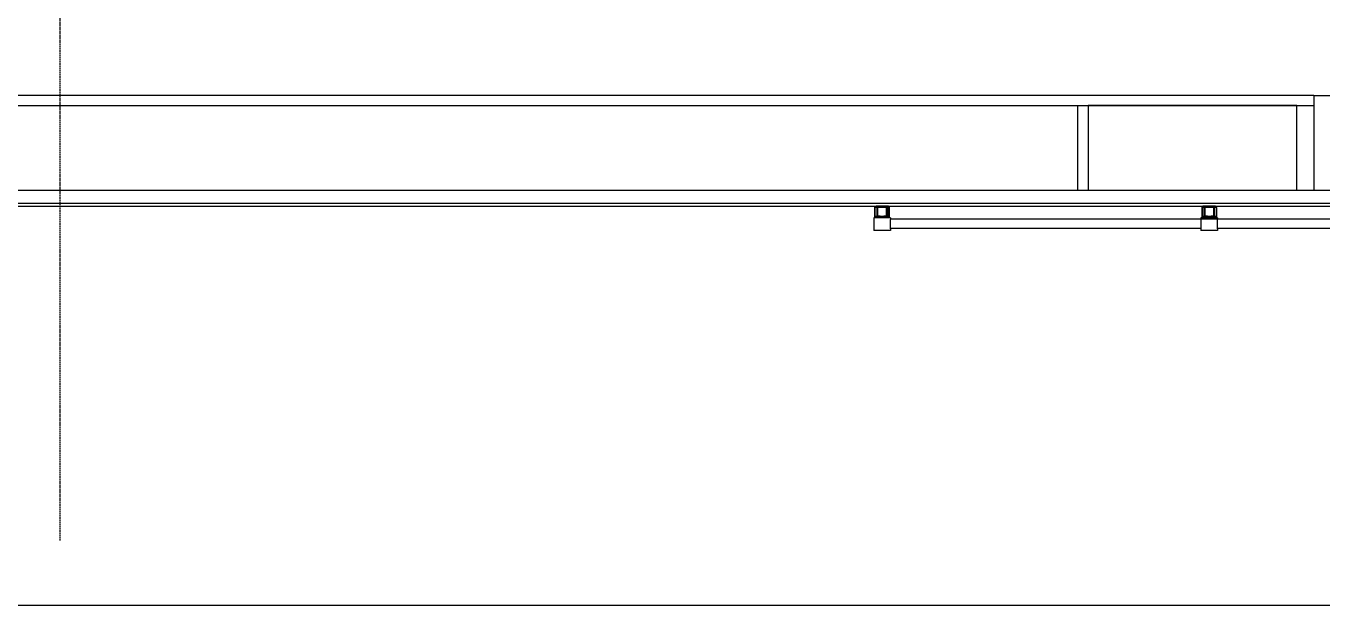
# Model space of a CAD drawing. Extents: x -1899985 to 1774885, y 556286 to 2175695.
# Drawn here: x -1080256 to -1076059, y 578887 to 580763 of the extents above; entities that cross this region are included whole.
import ezdxf

# ---------------------------------------------------------------- set-up
doc = ezdxf.new("R2010")
doc.units = 0
doc.header["$LTSCALE"] = 10
doc.header["$MEASUREMENT"] = 0
for name, pattern in [('20剖面图$0$__DASH', [0.35, 0.25, -0.1]), ('20剖面图$0$DASH', [0.35, 0.25, -0.1]), ('20剖面图$0$DOTE', [2.42, 2, -0.2, 0.02, -0.2])]:
    doc.linetypes.add(name, pattern=pattern)
for name, color, linetype in [('20剖面图$0$A-AXIS-DOTE', 14, '20剖面图$0$DOTE'), ('20剖面图$0$A-LIN-V', 9, 'Continuous'), ('20剖面图$0$S-SB', 21, 'Continuous'), ('A-LIN-V', 9, 'Continuous')]:
    doc.layers.add(name, color=color, linetype=linetype)

# ---------------------------------------------------------------- blocks, each defined once
blk = doc.blocks.new('20剖面图$0$11')
at = {"layer": '20剖面图$0$A-LIN-V'}
h = blk.add_hatch(color=1, dxfattribs=at)
h.dxf.hatch_style = 1
h.paths.add_polyline_path([(1602592.2, -76166.7), (1602595, -76164), (1602595, -76166.7)])
h.paths.add_polyline_path([(1602638.4, -76166.7), (1602638.4, -76164), (1602641.2, -76166.7)])
h = blk.add_hatch(color=1, dxfattribs=at)
h.dxf.hatch_style = 1
h.paths.add_polyline_path([(1602629.8, -76162.3, 0.414214), (1602633.1, -76159.1), (1602633.1, -76135.2, 0.414214), (1602629.8, -76131.9), (1602636.3, -76131.9, -0.414214), (1602638.8, -76134.3), (1602638.8, -76164.3), (1602638.4, -76164), (1602638.4, -76162.3)])
h = blk.add_hatch(color=1, dxfattribs=at)
h.dxf.hatch_style = 1
h.paths.add_polyline_path([(1603651.4, -76166.7), (1603654.2, -76164), (1603654.2, -76166.7)])
h.paths.add_polyline_path([(1603697.6, -76166.7), (1603697.6, -76164), (1603700.4, -76166.7)])
at = {"color": 1, "linetype": '20剖面图$0$DASH'}
blk.add_lwpolyline([(1594308.9, -77420.6), (1605666.4, -77420.6)], dxfattribs=at)
at = {"layer": '20剖面图$0$A-LIN-V', "color": 1}
for p, q in [((1604014.2, -75770.7), (1595896.1, -75770.7)), ((1604014.2, -75770.7), (1604014.2, -76077.3)), ((1604014.2, -75770.7), (1604068.6, -75770.7)), ((1598289.9, -75803.4), (1604014.2, -75803.4)), ((1603250.9, -76077.3), (1603250.9, -75803.4)), ((1603283.5, -75803.4), (1603283.5, -76077.3)), ((1603959.9, -75803.4), (1603283.5, -75803.4)), ((1603959.9, -76077.3), (1603959.9, -75803.4)), ((1592562.4, -76077.3), (1605899.7, -76077.3)), ((1594075.6, -76129.5), (1605899.7, -76129.5)), ((1605899.7, -76120.8), (1598840.1, -76120.8)), ((1602636.3, -76129.5), (1602597.2, -76129.5)), ((1603695.5, -76129.5), (1603656.4, -76129.5)), ((1602592.2, -76166.7), (1602589.5, -76166.7)), ((1602589.5, -76166.7), (1602589.5, -76172.1)), ((1602589.5, -76172.1), (1602589.5, -76202.6)), ((1602592.2, -76166.7), (1602595, -76164)), ((1602595, -76166.7), (1602592.2, -76166.7)), ((1602592.3, -76134.3), (1602592.3, -76166.6)), ((1602594.7, -76164.2), (1602594.7, -76134.3)), ((1602603.7, -76162.3), (1602595, -76162.3)), ((1602595, -76166.7), (1602595, -76162.3)), ((1602638.4, -76166.7), (1602595, -76166.7)), ((1602597.2, -76131.9), (1602603.7, -76131.9)), ((1602600.5, -76159.1), (1602600.5, -76135.2)), ((1602602.1, -76135.2), (1602602.1, -76159.1)), ((1602603.7, -76131.9), (1602629.8, -76131.9)), ((1602629.8, -76133.5), (1602603.7, -76133.5)), ((1602603.7, -76160.7), (1602610.8, -76160.7)), ((1602610.8, -76162.3), (1602603.7, -76162.3)), ((1602610.8, -76160.7), (1602610.8, -76162.3)), ((1602622.7, -76162.3), (1602610.8, -76162.3)), ((1602622.7, -76162.3), (1602622.7, -76160.7)), ((1602622.7, -76160.7), (1602629.8, -76160.7)), ((1602629.8, -76162.3), (1602622.7, -76162.3)), ((1602629.8, -76131.9), (1602636.3, -76131.9)), ((1602638.4, -76162.3), (1602629.8, -76162.3)), ((1602631.4, -76159.1), (1602631.4, -76135.2)), ((1602633.1, -76135.2), (1602633.1, -76159.1)), ((1602638.4, -76166.7), (1602638.4, -76162.3)), ((1602638.4, -76164), (1602641.2, -76166.7)), ((1602641.2, -76166.7), (1602638.4, -76166.7)), ((1602638.8, -76134.3), (1602638.8, -76164.3)), ((1602641.2, -76166.7), (1602641.2, -76134.3)), ((1602643.9, -76166.7), (1602641.2, -76166.7)), ((1602643.9, -76166.7), (1602643.9, -76172.1)), ((1602643.9, -76169.9), (1603648.7, -76169.9)), ((1602643.9, -76202.6), (1602643.9, -76172.1)), ((1603532, -76169.9), (1604236.6, -76169.9)), ((1603651.4, -76166.7), (1603648.7, -76166.7)), ((1603648.7, -76166.7), (1603648.7, -76172.1)), ((1603648.7, -76172.1), (1603648.7, -76202.6)), ((1603651.4, -76166.7), (1603654.2, -76164)), ((1603654.2, -76166.7), (1603651.4, -76166.7)), ((1603651.5, -76134.3), (1603651.5, -76166.6)), ((1603653.9, -76164.2), (1603653.9, -76134.3)), ((1603662.9, -76162.3), (1603654.2, -76162.3)), ((1603654.2, -76166.7), (1603654.2, -76162.3)), ((1603697.6, -76166.7), (1603654.2, -76166.7)), ((1603656.4, -76131.9), (1603662.9, -76131.9)), ((1603659.7, -76159.1), (1603659.7, -76135.2)), ((1603661.3, -76135.2), (1603661.3, -76159.1)), ((1603662.9, -76131.9), (1603689, -76131.9)), ((1603689, -76133.5), (1603662.9, -76133.5)), ((1603662.9, -76160.7), (1603670, -76160.7)), ((1603670, -76162.3), (1603662.9, -76162.3)), ((1603670, -76160.7), (1603670, -76162.3)), ((1603681.9, -76162.3), (1603670, -76162.3)), ((1603681.9, -76162.3), (1603681.9, -76160.7)), ((1603681.9, -76160.7), (1603689, -76160.7)), ((1603689, -76162.3), (1603681.9, -76162.3)), ((1603689, -76131.9), (1603695.5, -76131.9)), ((1603697.6, -76162.3), (1603689, -76162.3)), ((1603690.6, -76159.1), (1603690.6, -76135.2)), ((1603692.3, -76135.2), (1603692.3, -76159.1)), ((1603697.6, -76166.7), (1603697.6, -76162.3)), ((1603697.6, -76164), (1603700.4, -76166.7)), ((1603700.4, -76166.7), (1603697.6, -76166.7)), ((1603698, -76134.3), (1603698, -76164.3)), ((1603700.4, -76166.7), (1603700.4, -76134.3)), ((1603703.1, -76166.7), (1603700.4, -76166.7)), ((1603703.1, -76166.7), (1603703.1, -76172.1)), ((1603703.1, -76169.9), (1605168.1, -76169.9)), ((1603703.1, -76202.6), (1603703.1, -76172.1)), ((1602589.5, -76202.6), (1602589.5, -76208)), ((1602643.9, -76208), (1602589.5, -76208)), ((1602643.9, -76200.4), (1603648.7, -76200.4)), ((1602643.9, -76202.6), (1602643.9, -76208)), ((1603648.7, -76202.6), (1603648.7, -76208)), ((1603703.1, -76208), (1603648.7, -76208)), ((1603703.1, -76200.4), (1605168.1, -76200.4)), ((1603703.1, -76202.6), (1603703.1, -76208))]:
    blk.add_line(p, q, dxfattribs=at)
for centre, radius, start, end in [((1602597.2, -76134.3), 4.89, 90, 180), ((1602636.3, -76134.3), 4.89, 360, 90), ((1603656.4, -76134.3), 4.89, 90, 180), ((1603695.5, -76134.3), 4.89, 0, 90), ((1602597.2, -76134.3), 2.45, 90, 180), ((1602603.7, -76135.2), 3.26, 90, 180), ((1602603.7, -76159.1), 3.26, 180, 270), ((1602603.7, -76135.2), 1.63, 90, 180), ((1602603.7, -76159.1), 1.63, 180, 270), ((1602629.8, -76135.2), 3.26, 0, 90), ((1602629.8, -76135.2), 1.63, 360, 90), ((1602629.8, -76159.1), 3.26, 270, 0), ((1602629.8, -76159.1), 1.63, 270, 360), ((1602636.3, -76134.3), 2.45, 360, 90), ((1603656.4, -76134.3), 2.45, 90, 180), ((1603662.9, -76135.2), 3.26, 90, 180), ((1603662.9, -76159.1), 3.26, 180, 270), ((1603662.9, -76135.2), 1.63, 90, 180), ((1603662.9, -76159.1), 1.63, 180, 270), ((1603689, -76135.2), 3.26, 360, 90), ((1603689, -76135.2), 1.63, 360, 90), ((1603689, -76159.1), 3.26, 270, 360), ((1603689, -76159.1), 1.63, 270, 360), ((1603695.5, -76134.3), 2.45, 0, 90)]:
    blk.add_arc(centre, radius, start, end, dxfattribs=at)
blk = doc.blocks.new('20剖面图$0$23423wer')
at = {"layer": '20剖面图$0$S-SB', "xscale": 0.735970624901321, "yscale": 0.735970624901321, "zscale": 0.735970624901321}
blk.add_blockref('20剖面图$0$11', (-2850596.9, 597906.1), dxfattribs=at)
blk = doc.blocks.new('20剖面图$0$55555')
at = {"layer": '20剖面图$0$A-AXIS-DOTE', "linetype": '20剖面图$0$__DASH', "ltscale": 2}
blk.add_line((8250, -3360.7), (8250, 6078.5), dxfattribs=at)
blk = doc.blocks.new('20剖面图')
at = {"xscale": 1.35874988235309, "yscale": 1.35874988235309, "zscale": 1.35874988235309}
blk.add_blockref('20剖面图$0$23423wer', (1193148.1, -156096.8), dxfattribs=at)
at = {"layer": '20剖面图$0$A-LIN-V'}
blk.add_blockref('20剖面图$0$55555', (-1088395, 582457.5), dxfattribs=at)

msp = doc.modelspace()

# ---------------------------------------------------------------- block references
at = {"layer": 'A-LIN-V'}
msp.add_blockref('20剖面图', (0, 0), dxfattribs=at)

doc.saveas('drawing.dxf')
